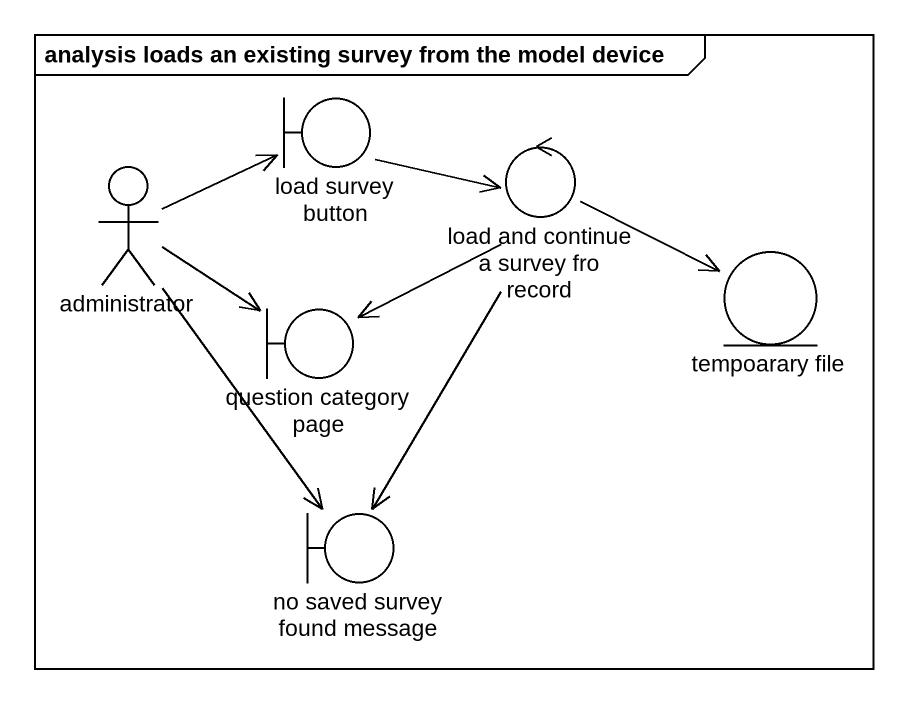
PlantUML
@startuml
mainframe analysis loads an existing survey from the model device
actor administrator
boundary "load survey button" as load_survey_button
control "load and continue a survey fro record" as load_and_continue_a_survey
entity "tempoarary file" as tempoarary_file
boundary "question category page" as question_category_page
boundary "no saved survey found message" as no_saved_survey_found
administrator -right-> load_survey_button
administrator -right-> question_category_page
administrator --> no_saved_survey_found
load_survey_button -right-> load_and_continue_a_survey
load_and_continue_a_survey -right-> tempoarary_file
load_and_continue_a_survey --> question_category_page
load_and_continue_a_survey --> no_saved_survey_found
@enduml
